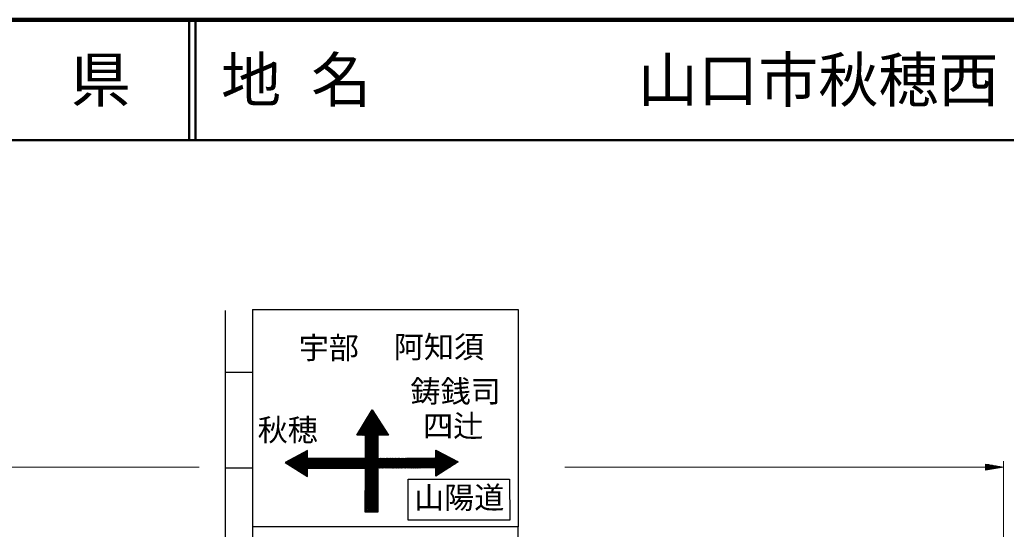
# Model space of a CAD drawing. Units: millimetres, scale not verified. Extents: x 40000 to 680000, y 20000 to 380000.
# Drawn here: x 353654 to 435651, y 337635 to 380000 of the extents above; entities that cross this region are included whole.
import ezdxf
from ezdxf.enums import TextEntityAlignment as Align

# ---------------------------------------------------------------- set-up
doc = ezdxf.new("R2010")
doc.units = ezdxf.units.MM
doc.header["$LTSCALE"] = 1000
for name, color, linetype, lineweight in [('M-STR-HTXT', 7, 'Continuous', 13), ('M-STR-STRC', 7, 'Continuous', 25), ('M-TTL', 2, 'Continuous', 140), ('M-TTL-LINE', 7, 'Continuous', 50)]:
    doc.layers.add(name, color=color, linetype=linetype, lineweight=lineweight)
doc.layers.add('M-TTL-TXT', color=7, linetype='Continuous')
doc.styles.add('ＭＳ ゴシック', font='')
doc.styles.get('ＭＳ ゴシック').set_extended_font_data('MS Gothic')

msp = doc.modelspace()

# ---------------------------------------------------------------- hatches: boundary and pattern name
at = {"layer": 'M-STR-STRC'}
h = msp.add_hatch(dxfattribs=at)
h.set_pattern_fill('USER', color=256, style=0, pattern_type=2)
h.set_pattern_definition([(134.75619, (-220462, 366563), (-68.71182, -68.12952), []), (44.75619, (-220462, 366563), (-68.13293, 68.71526), [])])
h.paths.add_polyline_path([(382382, 345439), (381675, 345454), (382951, 347561), (384314, 345459), (383421, 345463), (383426, 342704), (382389, 342705)])
h = msp.add_hatch(dxfattribs=at)
h.set_pattern_fill('USER', color=256, style=0, pattern_type=2)
h.set_pattern_definition([(137.15025, (345533, 858427), (-56.30232, -60.69517), []), (227.15025, (345533, 858427), (60.6982, -56.30513), [])])
h.paths.add_polyline_path([(377571, 343531), (377565, 344187), (375723, 343193), (377570, 342009), (377573, 342707), (382389, 342705), (382387, 343533)])
h = msp.add_hatch(dxfattribs=at)
h.set_pattern_fill('USER', color=256, style=0, pattern_type=2)
h.set_pattern_definition([(43.23603, (416804, 858663), (-56.71023, 60.31421), []), (313.23603, (416804, 858663), (60.31722, 56.71307), [])])
h.paths.add_polyline_path([(388238, 343562), (388240, 344219), (390088, 343238), (388249, 342041), (388241, 342738), (383426, 342704), (383423, 343532)])
h = msp.add_hatch(dxfattribs=at)
h.set_pattern_fill('USER', color=256, style=0, pattern_type=2)
h.set_pattern_definition([(44.9577, (383008, 339098), (-70.6585, 70.7628), []), (134.9577, (383008, 339098), (-70.7628, -70.6585), [])])
h.paths.add_polyline_path([(382389, 342705), (383426, 342704), (383426, 339071), (382377, 339071)])

# ---------------------------------------------------------------- linework, layer by layer
at = {"layer": 'M-STR-HTXT'}
for p, q in [((90278, 342809), (368572, 342809)), ((398952, 342809), (433916, 342809)), ((435416, 342809), (433916, 343059)), ((433916, 343059), (433916, 342559)), ((434216, 343009), (433916, 343009)), ((433916, 342959), (434516, 342959)), ((434816, 342909), (433916, 342909)), ((433916, 342859), (435116, 342859)), ((435416, 342809), (433916, 342559)), ((435416, 342809), (433916, 342809)), ((433916, 342759), (435116, 342759)), ((435416, 320910), (435416, 343309)), ((434816, 342709), (433916, 342709)), ((433916, 342659), (434516, 342659)), ((434216, 342609), (433916, 342609))]:
    msp.add_line(p, q, dxfattribs=at)
at = {"layer": 'M-STR-STRC'}
for p, q in [((373013, 355896), (373013, 337829)), ((370739, 355819), (370739, 328604)), ((370739, 350705), (373013, 350705)), ((370739, 342734), (373013, 342734))]:
    msp.add_line(p, q, dxfattribs=at)
msp.add_lwpolyline([(373013, 355896), (395073, 355896), (395073, 337829), (373013, 337829)], dxfattribs=at)
for points in [[(382382, 345439), (381675, 345454), (382951, 347561), (384314, 345459), (383421, 345463), (383426, 342704), (382389, 342705)], [(377571, 343531), (377565, 344187), (375723, 343193), (377570, 342009), (377573, 342707), (382389, 342705), (382387, 343533)], [(388238, 343562), (388240, 344219), (390088, 343238), (388249, 342041), (388241, 342738), (383426, 342704), (383423, 343532)], [(382389, 342705), (383426, 342704), (383426, 339071), (382377, 339071)], [(385946, 338405), (385946, 341793), (394371, 341793), (394381, 338405)], [(373013, 337829), (373013, 332969), (395073, 332969), (395073, 337829)]]:
    msp.add_lwpolyline(points, close=True, dxfattribs=at)
at = {"layer": 'M-TTL'}
msp.add_line((680000, 380000), (40000, 380000), dxfattribs=at)
at = {"layer": 'M-TTL-LINE'}
for p, q in [((367750, 380000), (367750, 370000)), ((368250, 380000), (368250, 370000)), ((40000, 370000), (680000, 370000))]:
    msp.add_line(p, q, dxfattribs=at)

# ---------------------------------------------------------------- texts
at = {"layer": 'M-STR-STRC', "style": 'ＭＳ ゴシック'}
for s, p in [('宇部', (379341, 351260)), ('阿知須', (388494, 351331)), ('鋳銭司', (389888, 347638)), ('秋穂', (375932, 344424)), ('四辻', (389675, 344761)), ('山陽道', (390180, 338803))]:
    msp.add_text(s, height=1833, dxfattribs=at).set_placement(p, align=Align.BOTTOM_CENTER)
at = {"layer": 'M-TTL-TXT', "style": 'ＭＳ ゴシック'}
msp.add_text('山\u3000口\u3000県', height=3666, dxfattribs=at).set_placement((350375, 375000), align=Align.MIDDLE_CENTER)
for s, p in [('地 名', (370380, 375000)), ('山口市秋穂西', (405024, 375000))]:
    msp.add_text(s, height=3666, dxfattribs=at).set_placement(p, align=Align.MIDDLE_LEFT)

doc.saveas('drawing.dxf')
